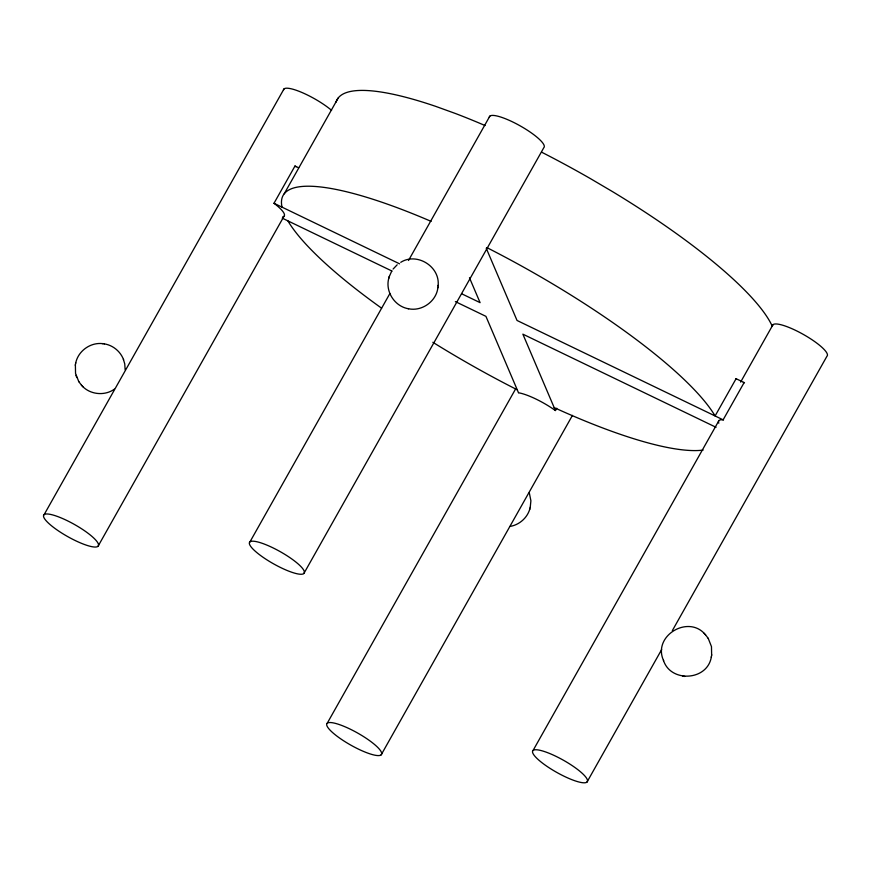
<?xml version="1.0" encoding="UTF-8"?>
<svg xmlns="http://www.w3.org/2000/svg" width="871" height="871" viewBox="0 0 871 871"><rect width="100%" height="100%" fill="white"/><g stroke="black" fill="none" stroke-linecap="round" stroke-linejoin="round"><path stroke-width="1.31" d="M123.41 359.353L124.749 363.915L125.141 369.718M438.08 285.851C440.421 266.689 417.013 251.991 400.747 262.323M663.615 660.686C652.27 636.396 687.295 614.926 704.443 633.598M408.064 308.661C421.738 311.862 436.556 301.355 437.928 287.343M75.385 364.775L75.548 373.43L78.826 381.727M711.64 655.253L711.476 646.609L708.199 638.301M437.884 287.8L438.124 285.405M75.657 363.294C77.965 351.122 90.388 342.129 102.669 343.642M663.43 660.251C670.518 682.995 707.709 680.904 711.367 656.734M75.298 365.221L75.733 362.837M388.76 278.306C385.069 291.741 394.922 306.57 408.553 308.77M530.221 507.532L530.896 500.803L529.307 492.834M711.291 657.191L711.727 654.818M389.163 276.847L391.732 271.055M510.134 526.4C519.279 524.908 527.249 517.907 529.829 508.991M388.64 278.742L389.283 276.412M529.71 509.437L530.341 507.096M44.051 514.772L283.979 88.962M282.661 216.901A31.323 6.935 29.4 0 0 275.04 204.086L273.995 203.281L294.986 166.023L296.031 166.829M284.175 193.852L338.166 98.042M98.042 546.269A31.323 6.935 29.4 0 0 62.102 518.321A31.323 6.935 29.4 0 0 53 526.966A31.323 6.935 29.4 0 0 98.042 546.269L283.99 216.28M249.89 541.991L389.849 293.603M408.51 260.483L489.818 116.181M303.881 573.488A31.323 6.935 29.4 0 0 267.93 545.54A31.323 6.935 29.4 0 0 258.829 554.185A31.323 6.935 29.4 0 0 303.881 573.488L543.809 147.689A31.323 6.935 29.4 0 0 519.693 125.598A31.323 6.935 29.4 0 0 489.306 117.291M327.191 723.311L515.806 388.586M556.765 408.259L555.458 410.589L554.304 409.773A31.323 6.935 29.4 0 0 519.377 392.93L518.517 392.777M381.182 754.819A31.323 6.935 29.4 0 0 345.243 726.871A31.323 6.935 29.4 0 0 336.141 735.505A31.323 6.935 29.4 0 0 381.182 754.819L572.465 415.358M736.093 378.7L715.091 415.957L714.024 414.193A250.598 55.515 29.4 0 0 490.025 249.215L486.791 247.56M533.03 750.53L718.967 420.53M740.622 382.097L772.958 324.731M587.021 782.038A31.323 6.935 29.4 0 0 551.082 754.09A31.323 6.935 29.4 0 0 541.98 762.724A31.323 6.935 29.4 0 0 587.021 782.038L661.666 649.559M672.325 630.637L826.949 356.228A31.323 6.935 29.4 0 0 802.833 334.137A31.323 6.935 29.4 0 0 772.457 325.83M393.104 269.052L397.165 264.806M114.428 389.141C104.934 396.011 90.758 394.77 82.582 386.43M743.388 382.521L744.128 382.576L723.126 419.833L722.397 419.778A31.323 6.935 29.4 0 0 718.804 423.186M103.943 343.805C112.751 345.047 120.557 351.427 123.595 359.788M682.679 676.168L684.846 676.451M102.179 343.588L104.346 343.86M554.185 407.606L558.365 409.501A250.598 55.515 29.4 0 0 703.115 450.089M294.975 166.013L298.633 167.776M735.941 378.624L744.498 382.75M273.984 203.27L399.593 263.837M461.75 293.81L480.084 302.651L469.469 277.751M723.496 420.007L517.036 320.463L486.247 248.257M282.258 218.153L392.026 271.066M455.359 301.606L485.931 316.347L518.463 392.658M716.049 427.302L522.872 334.159L555.404 410.47M517.243 389.794L512.932 387.595A250.598 55.515 29.4 0 1 432.854 342.281M705.216 634.404L708.461 638.704M78.564 381.324L81.809 385.624M704.16 633.315L705.575 634.763M81.449 385.265L82.865 386.724M287.865 220.853L288.943 222.617A250.598 55.515 29.4 0 0 381.596 308.182M75.995 375.303L76.735 377.546M282.019 207.146L281.758 205.774A250.598 55.515 29.4 0 1 431.112 221.365M336.032 102.179A250.598 55.515 29.4 0 1 435.685 106.36L455.631 113.578A250.598 55.515 29.4 0 1 485.103 125.555M541.588 152.164A250.598 55.515 29.4 0 1 589.939 178.337L612.465 191.598A250.598 55.515 29.4 0 1 772.316 326.32M283.478 90.072A31.323 6.935 29.4 0 1 301.464 92.282A31.323 6.935 29.4 0 1 331.579 110.356"/></g></svg>
